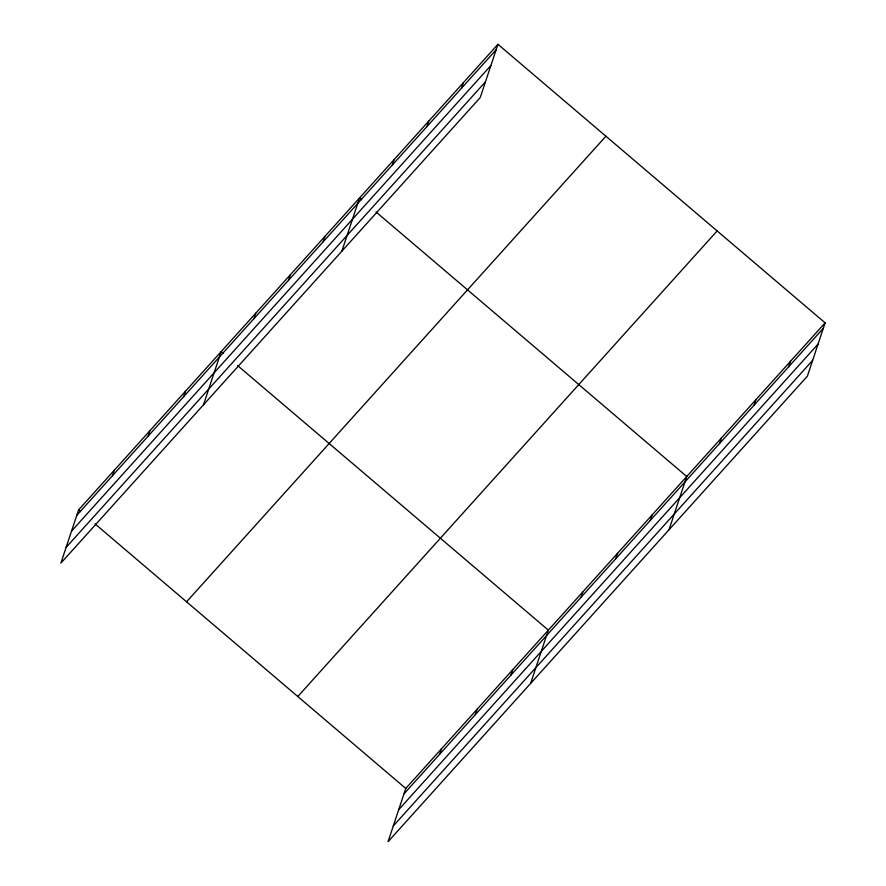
<?xml version="1.0" encoding="UTF-8"?>
<svg xmlns="http://www.w3.org/2000/svg" width="886" height="886" viewBox="0 0 886 886"><rect width="100%" height="100%" fill="white"/><g stroke="black" fill="none" stroke-linecap="round" stroke-linejoin="round"><path stroke-width="1.33" d="M497.943 44.3L78.599 509.882L60.879 563.131L480.234 97.549L497.943 44.3L825.121 322.869L807.401 376.118L388.057 841.7L405.766 788.451L825.121 322.869M112.422 475.793L114.239 470.311M148.062 436.211L149.889 430.729M183.712 396.64L185.528 391.158M203.459 404.836L221.179 351.587L223.239 353.337M253.95 318.65L255.777 313.179M288.548 280.242L290.375 274.76M323.146 241.834L324.963 236.352M341.852 251.192L359.561 197.943L361.621 199.693M392.332 165.017L394.159 159.535M426.93 126.598L428.758 121.116M461.528 88.19L463.356 82.708M439.589 754.351L441.416 748.869M475.228 714.78L477.056 709.298M510.879 675.21L512.706 669.727M530.625 683.405L548.345 630.145L237.625 365.597M581.116 597.219L582.944 591.737M615.715 558.811L617.542 553.329M650.313 520.403L652.14 514.921M669.019 529.762L686.728 476.502L376.018 211.953M719.51 443.576L721.326 438.094M754.097 405.168L755.924 399.686M788.695 366.76L790.522 361.278M76.772 515.364L496.127 49.782M71.533 531.124L490.877 65.542M66.129 547.371L485.473 81.789M186.569 601.804L605.913 136.222M297.807 696.518L717.151 230.936M403.938 793.922L823.293 328.341M398.7 809.693L818.044 344.111M393.295 825.94L812.65 360.358M78.599 509.882L80.659 511.632M95.046 523.892L405.766 788.451"/></g></svg>
